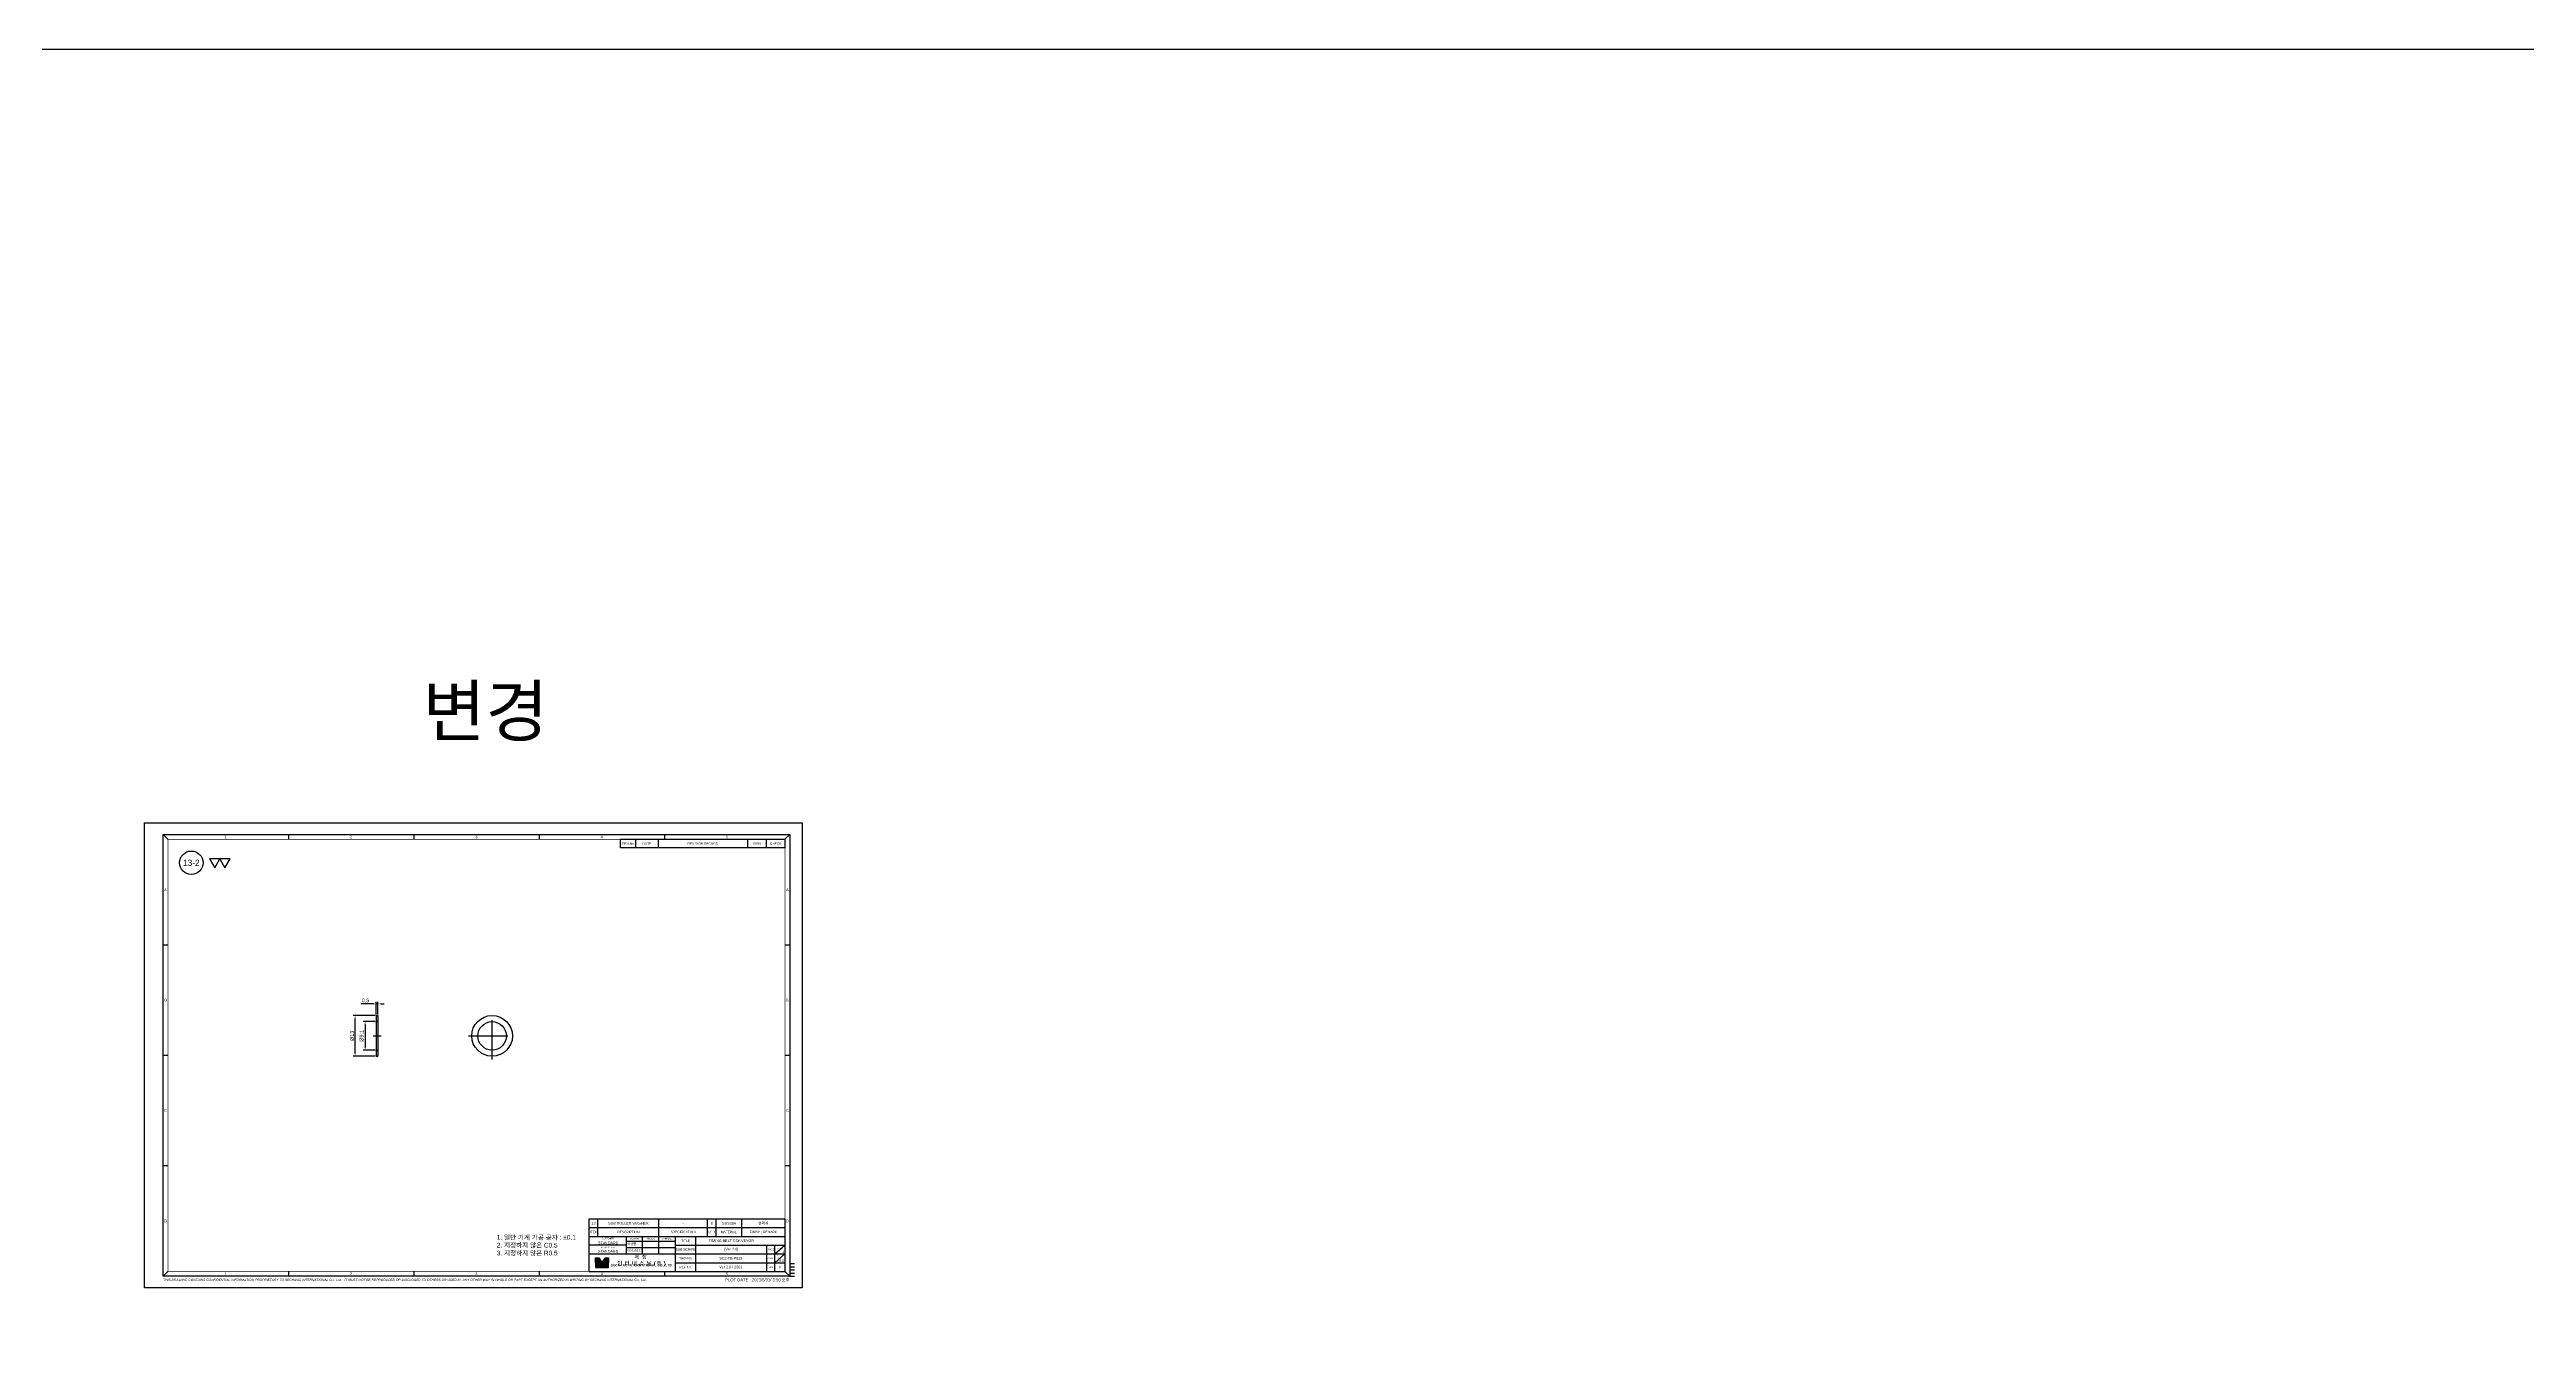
# Model space of a CAD drawing. Header units: inches. Extents: x 0 to 23821, y 0 to 11279.
# Drawn here: x 22038 to 22828, y 2465 to 2874 of the extents above; entities that cross this region are included whole.
import ezdxf
from ezdxf.enums import TextEntityAlignment as Align

# ---------------------------------------------------------------- set-up
doc = ezdxf.new("R2010")
doc.units = ezdxf.units.IN
doc.header["$LTSCALE"] = 10
doc.header["$MEASUREMENT"] = 0
for name, pattern in [('CENTER', [2, 1.25, -0.25, 0.25, -0.25]), ('HIDDEN', [0.375, 0.25, -0.125]), ('PHANTOM', [2.5, 1.25, -0.25, 0.25, -0.25, 0.25, -0.25])]:
    doc.linetypes.add(name, pattern=pattern)
doc.layers.get('Defpoints').update_dxf_attribs({"color": 8})
for name, color, linetype in [('11', 1, 'CENTER'), ('22', 2, 'HIDDEN'), ('66', 6, 'PHANTOM'), ('D', 3, 'Continuous'), ('T', 3, 'Continuous')]:
    doc.layers.add(name, color=color, linetype=linetype)
doc.styles.add('SCI', font='')
doc.styles.get('SCI').set_extended_font_data('Gulim')
doc.dimstyles.new('SCH', dxfattribs={"dimtxt": 2.5, "dimasz": 2, "dimexe": 1.25, "dimexo": 0.625, "dimtad": 1, "dimdec": 8, "dimtxsty": 'SCI', "dimcen": 2.5, "dimclrd": 4, "dimclre": 4, "dimclrt": 7, "dimadec": 8, "dimazin": 2, "dimtfac": 1, "dimtdec": 8, "dimtmove": 0, "dimatfit": 3, "dimfxl": 1, "dimarcsym": 0})

# ---------------------------------------------------------------- blocks, each defined once
blk = doc.blocks.new('A$C5df4e3ca')
for p, q in [((-6.5, 0.5), (-6.5, 0)), ((-6.5, 0.5), (6.5, 0.5)), ((-6.5, 0), (6.5, 0)), ((6.5, 0.5), (6.5, 0))]:
    blk.add_line(p, q)
at = {"layer": '11'}
blk.add_line((0, 1.5), (0, -1), dxfattribs=at)
at = {"layer": '22'}
for p, q in [((-4.55, 0), (-4.55, 0.5)), ((4.55, 0.5), (4.55, 0))]:
    blk.add_line(p, q, dxfattribs=at)
blk = doc.blocks.new('SECHANG TITLE')
h = blk.add_hatch(color=162)
h.dxf.hatch_style = 1
h.paths.add_polyline_path([(6.1, -25.1), (4.2, -25.1), (4.2, -27.9), (7.9, -27.9)])
h.paths.add_polyline_path([(12.1, -25.1), (10.2, -25.1), (8.3, -27.9), (12.1, -27.9)])
h.paths.add_polyline_path([(12.1, -28.1), (4.2, -28.1), (4.2, -30.9), (12.1, -30.9)])
at = {"color": 3}
for p, q in [((125, 0), (125, -33.6)), ((0, -5.6), (125, -5.6)), ((0, -33.6), (0, -5.6)), ((0, -11.2), (125, -11.2)), ((5.5, -11.2), (5.5, -5.6)), ((23.5, -11.2), (23.5, -22.4)), ((23.5, -14.2), (55, -14.2)), ((34, -22.4), (34, -11.2)), ((44.5, -22.4), (44.5, -5.6)), ((55, -33.6), (55, -11.2)), ((68, -33.6), (68, -11.2)), ((75.5, -11.2), (75.5, -5.6)), ((81, -11.2), (81, -5.6)), ((97.5, -11.2), (97.5, -5.6)), ((23.5, -16.8), (0, -16.8)), ((0, -22.4), (125, -22.4)), ((23.5, -18.3), (55, -18.3)), ((55, -16.8), (125, -16.8)), ((55, -28), (125, -28)), ((113.5, -33.6), (113.5, -16.8)), ((118.5, -22.4), (125, -16.8)), ((118.5, -33.6), (118.5, -16.8)), ((118.5, -28), (125, -22.4)), ((0, -33.6), (125, -33.6))]:
    blk.add_line(p, q, dxfattribs=at)
for p, q in [((4, -28), (4, -24.9)), ((4, -24.9), (6.2, -24.9)), ((4, -28), (4, -31.1)), ((4, -31.1), (12.3, -31.1)), ((4.2, -27.9), (4.2, -25.1)), ((4.2, -25.1), (6.1, -25.1)), ((7.9, -27.9), (4.2, -27.9)), ((12.1, -28.1), (4.2, -28.1)), ((4.2, -28.1), (4.2, -30.9)), ((4.2, -30.9), (12.1, -30.9)), ((6.1, -25.1), (7.9, -27.9)), ((6.2, -24.9), (8.1, -27.8)), ((10.1, -24.9), (8.1, -27.8)), ((10.2, -25.1), (8.3, -27.9)), ((12.1, -27.9), (8.3, -27.9)), ((10.1, -24.9), (12.3, -24.9)), ((10.2, -25.1), (12.1, -25.1)), ((12.1, -25.1), (12.1, -27.9)), ((12.1, -30.9), (12.1, -28.1)), ((12.3, -24.9), (12.3, -28)), ((12.3, -31.1), (12.3, -28))]:
    blk.add_line(p, q)
at = {"attachment_point": 5, "style": 'SCI'}
for s, insert, char_height, width in [('ITEM', (2.8, -8.4), 1.5, 5.5), (' CUSTOMER', (11.8, -12.6), 1, 23.5), ('DESCRIPTION', (25, -8.4), 1.5, 39), ('DESIGN', (28.8, -12.7), 1, 10.5), ('CHECK', (39.3, -12.7), 1, 10.5), ('APPROVE', (49.8, -12.7), 1, 10.5), ('SPECIFICATION', (60, -8.4), 1.5, 31), ('TITLE', (61.5, -14), 1.5, 13), ("Q'TY", (78.3, -8.4), 1.5, 5.5), ('MATERIAL', (89.2, -8.4), 1.5, 16.5), ('FINISH / REMARK', (111.2, -8.4), 1.5, 27.5), (' PROJECT No.', (11.8, -18.2), 1, 23.5), ('{\\fGulim|b1|i0|c129|p50;\\T1.45;세창 인터내쇼날(주)}', (33.6, -26.7), 2.5, 38.733), ('{\\fGulim|b1|i0|c129|p50;\\T1.05;SECHANG INTERNATIONAL CO., LTD.}', (33.6, -29.8), 1.5, 38.733), ('SUB SCRIPE', (61.5, -19.6), 1.5, 13), ('DWG No.', (61.5, -25.2), 1.5, 13), ('REF No.', (61.5, -30.8), 1.5, 13), ('SCALE', (116, -25.2), 1, 5), (' PAGE', (116, -19.6), 1, 5), ('REV', (116, -30.8), 1, 5)]:
    blk.add_mtext(s, dxfattribs=dict(at, insert=insert, char_height=char_height, width=width))
blk = doc.blocks.new('SECHANG REV')
at = {"color": 7}
blk.add_line((-52.5, 0), (-52.5, 5.5), dxfattribs=at)
blk.add_line((52.5, 0), (-52.5, 0))
at = {"color": 3}
for p, q in [((-43, 5.5), (-43, 0)), ((-28.5, 5.5), (-28.5, 0)), ((28.5, 5.5), (28.5, 0)), ((40.5, 5.5), (40.5, 0)), ((52.5, 5.5), (52.5, 0))]:
    blk.add_line(p, q, dxfattribs=at)
blk = doc.blocks.new('SECHANG A3')
at = {"color": 2}
for p, q in [((-198, 289.5), (-195, 286.5)), ((-118, 289.5), (-118, 286.5)), ((-38, 289.5), (-38, 286.5)), ((42, 289.5), (42, 286.5)), ((122, 289.5), (122, 286.5)), ((202, 289.5), (199, 286.5)), ((-195, 10.5), (-198, 7.5)), ((-118, 10.5), (-118, 7.5)), ((-38, 10.5), (-38, 7.5)), ((42, 10.5), (42, 7.5)), ((122, 10.5), (122, 7.5)), ((199, 10.5), (202, 7.5))]:
    blk.add_line(p, q, dxfattribs=at)
at = {"color": 3}
blk.add_line((94, 286.5), (199, 286.5), dxfattribs=at)
for p, q in [((-198, 219), (-195, 219)), ((199, 219), (202, 219)), ((-195, 148.5), (-198, 148.5)), ((202, 148.5), (199, 148.5)), ((-195, 78), (-198, 78)), ((202, 78), (199, 78)), ((202, 15.5), (205, 15.5))]:
    blk.add_line(p, q)
at = {"color": 1}
blk.add_lwpolyline([(-210, 297), (210, 297), (210, 0), (-210, 0)], close=True, dxfattribs=at)
at = {"color": 2}
blk.add_lwpolyline([(-198, 289.5), (202, 289.5), (202, 7.5), (-198, 7.5)], close=True, dxfattribs=at)
at = {"const_width": 0.4}
blk.add_lwpolyline([(-195, 286.5), (199, 286.5), (199, 10.5), (-195, 10.5)], close=True, dxfattribs=at)
at = {"layer": '11', "ltscale": 5}
blk.add_line((202, 11.5), (205, 11.5), dxfattribs=at)
at = {"layer": '22', "ltscale": 5}
blk.add_line((202, 13.5), (205, 13.5), dxfattribs=at)
at = {"layer": '66', "ltscale": 3}
blk.add_line((202, 9.5), (205, 9.5), dxfattribs=at)
at = {"layer": 'T'}
blk.add_line((202, 7.5), (205, 7.5), dxfattribs=at)
for name, p in [('SECHANG REV', (146.5, 281)), ('SECHANG TITLE', (74, 44.1))]:
    blk.add_blockref(name, p)
at = {"linetype": 'Continuous', "style": 'SCI'}
blk.add_text('PLOT DATE : 2023/5/31/ 3:50 오후', height=1.92, dxfattribs=at).set_placement((201.9, 4.2), align=Align.RIGHT)
at = {"color": 2, "style": 'SCI'}
for s, insert, char_height, width, attachment_point in [('1', (-158, 288), 1.7, 80, 5), ('2', (-78, 288), 1.7, 80, 5), ('3', (2, 288), 1.7, 80, 5), ('4', (82, 288), 1.7, 80, 5), ('5', (162, 288), 1.7, 80, 5), ('A', (-196.5, 254.3), 1.7, 3, 5), ('A', (200.5, 254.3), 1.7, 3, 5), ('B', (-196.5, 183.8), 1.7, 3, 5), ('B', (200.5, 183.8), 1.7, 3, 5), ('C', (-196.5, 113.3), 1.7, 3, 5), ('C', (200.5, 113.3), 1.7, 3, 5), ('D', (-196.5, 42.8), 1.7, 3, 5), ('1. 일반 기계 가공 공차 : ±0.1\\P2. 지정하지 않은 C0.5\\P3. 지정하지 않은 R0.5', (15, 27.1), 3, 83.582, 4), ('D', (200.5, 42.8), 1.7, 3, 5), ('2025.04.03', (102.8, 23.8), 1.5, 10.5, 5), ('TIMING BELT CONVEYOR', (164.8, 30.1), 1.7, 45.5, 5), ('\\pi1.42726;1', (195.8, 23.1), 1.5, 3.25, 4), ('1', (-158, 9), 1.7, 80, 5), ('2', (-78, 9), 1.7, 80, 5), ('3', (2, 9), 1.7, 80, 5), ('4', (82, 9), 1.7, 80, 5), ('5', (162, 9), 1.7, 80, 5)]:
    blk.add_mtext(s, dxfattribs=dict(at, insert=insert, char_height=char_height, width=width, attachment_point=attachment_point))
at = {"char_height": 1.5, "attachment_point": 5, "style": 'SCI'}
for s, insert, width in [('REV.No', (98.8, 283.7), 9.5), ('DATE', (110.8, 283.7), 14.5), ('REVISION RECORD', (146.5, 283.7), 57), ('SIGN', (181, 283.7), 12), ('CHECK', (193, 283.7), 12)]:
    blk.add_mtext(s, dxfattribs=dict(at, insert=insert, width=width))
at = {"color": 3, "insert": (-198, 5), "char_height": 1.5, "width": 400.024, "attachment_point": 4, "style": 'SCI'}
blk.add_mtext('{\\fArial|b0|i1|c0|p34;THIS DRAWING CONTAINS CONFIDENTIAL INFORMATION PROPRIETARY TO SECHANG INTERNATIONAL Co., Ltd.   IT MUST NOT BE REPRODUCED OR DISCLOSED TO OTHERS OR USED IN  ANY OTHER WAY IN WHOLE OR PART EXCEPT AN AUTHORIZED IN WRITING BY SECHANG INTERNATIONAL Co., Ltd.  }', dxfattribs=at)
blk = doc.blocks.new('A$C22515e4a')
at = {"color": 3}
for p, q in [((0, 0), (125, 0)), ((0, -5.6), (0, 0)), ((5.5, -5.6), (5.5, 0)), ((44.5, -5.6), (44.5, 0)), ((75.5, -5.6), (75.5, 0)), ((81, -5.6), (81, 0)), ((97.5, -5.6), (97.5, 0)), ((125, 0), (125, -5.6))]:
    blk.add_line(p, q, dxfattribs=at)
blk = doc.blocks.new('*U546')
at = {"color": 2}
for points in [[(0, 0), (1.5, 2.6), (-1.5, 2.6)], [(3, 0), (4.5, 2.6), (1.5, 2.6)]]:
    blk.add_lwpolyline(points, close=True, dxfattribs=at)
blk = doc.blocks.new('*D1107')
at = {"color": 4, "lineweight": -2, "transparency": 16777216}
for p, q in [((22141.8, 2565.64), (22134.72, 2565.64)), ((22135.34, 2553.64), (22135.34, 2564.64)), ((22141.8, 2552.64), (22134.72, 2552.64))]:
    blk.add_line(p, q, dxfattribs=at)
at = {"color": 4, "transparency": 16777216}
for points in [[(22135.17, 2564.64), (22135.51, 2564.64), (22135.34, 2565.64)], [(22135.17, 2553.64), (22135.51, 2553.64), (22135.34, 2552.64)]]:
    blk.add_solid(points, dxfattribs=at)
at = {"layer": 'Defpoints', "color": 0, "transparency": 16777216}
for p in [(22135.34, 2565.64), (22142.12, 2565.64), (22142.12, 2552.64)]:
    blk.add_point(p, dxfattribs=at)
at = {"color": 7, "transparency": 16777216, "insert": (22134.36, 2559.14), "char_height": 1.25, "attachment_point": 5, "rotation": 90, "style": 'SCI'}
blk.add_mtext('%%C13', dxfattribs=at)
blk = doc.blocks.new('*D1108')
at = {"color": 4, "lineweight": -2, "transparency": 16777216}
for p, q in [((22141.8, 2563.69), (22137.92, 2563.69)), ((22138.55, 2562.69), (22138.55, 2555.59)), ((22141.8, 2554.59), (22137.92, 2554.59))]:
    blk.add_line(p, q, dxfattribs=at)
at = {"color": 4, "transparency": 16777216}
for points in [[(22138.38, 2562.69), (22138.71, 2562.69), (22138.55, 2563.69)], [(22138.38, 2555.59), (22138.71, 2555.59), (22138.55, 2554.59)]]:
    blk.add_solid(points, dxfattribs=at)
at = {"layer": 'Defpoints', "color": 0, "transparency": 16777216}
for p in [(22142.12, 2563.69), (22138.55, 2554.59), (22142.12, 2554.59)]:
    blk.add_point(p, dxfattribs=at)
at = {"color": 7, "transparency": 16777216, "insert": (22137.52, 2559.14), "char_height": 1.25, "attachment_point": 5, "rotation": 90, "style": 'SCI'}
blk.add_mtext('%%C9,1', dxfattribs=at)
blk = doc.blocks.new('*D1109')
at = {"color": 4, "lineweight": -2, "transparency": 16777216}
for p, q in [((22142.12, 2565.95), (22142.12, 2569.99)), ((22142.62, 2565.95), (22142.62, 2569.99)), ((22141.12, 2569.36), (22137.17, 2569.36)), ((22142.62, 2569.36), (22142.12, 2569.36)), ((22143.62, 2569.36), (22144.62, 2569.36))]:
    blk.add_line(p, q, dxfattribs=at)
at = {"color": 4, "transparency": 16777216}
for points in [[(22141.12, 2569.53), (22141.12, 2569.19), (22142.12, 2569.36)], [(22143.62, 2569.53), (22143.62, 2569.19), (22142.62, 2569.36)]]:
    blk.add_solid(points, dxfattribs=at)
at = {"layer": 'Defpoints', "color": 0, "transparency": 16777216}
for p in [(22142.12, 2569.36), (22142.12, 2565.64), (22142.62, 2565.64)]:
    blk.add_point(p, dxfattribs=at)
at = {"color": 7, "transparency": 16777216, "insert": (22138.65, 2570.39), "char_height": 1.25, "attachment_point": 5, "style": 'SCI'}
blk.add_mtext('0,5', dxfattribs=at)
blk = doc.blocks.new('A$C4cc691a6')
for radius in [6.5, 4.55]:
    blk.add_circle((0, 0), radius)
at = {"layer": '11'}
for p, q in [((-7.5, 0), (7.5, 0)), ((0, -7.5), (0, 7.5))]:
    blk.add_line(p, q, dxfattribs=at)

msp = doc.modelspace()

# ---------------------------------------------------------------- linework, layer by layer
msp.add_lwpolyline([(16750, 1770.46366694), (23820.81798648, 1770.46366694), (23820.81798648, 2874.08069523), (16750, 2874.08069523)], close=True)
msp.add_circle((22083.07442257, 2614.42488605), 3.75)

# ---------------------------------------------------------------- block references
for name, p, xscale, yscale, zscale in [('SECHANG A3', (22173.07442257, 2478.67488605), 0.5, 0.5, 0.5), ('*U546', (22090.54552131, 2612.83591504), 1.083333333333445, 1.083333333333445, 1.083333333333445), ('A$C22515e4a', (22210.07442257, 2500.72488605), 0.5, 0.5, 0.5)]:
    msp.add_blockref(name, p, dxfattribs=dict(xscale=xscale, yscale=yscale, zscale=zscale))
at = {"xscale": -1, "rotation": 90}
msp.add_blockref('A$C5df4e3ca', (22142.61711856, 2559.13635345), dxfattribs=at)
msp.add_blockref('A$C4cc691a6', (22179.07218298, 2559.13635345))

# ---------------------------------------------------------------- texts
at = {"color": 2, "style": 'SCI'}
for s, height, p in [('13-2', 2, (22083.07442257, 2614.42488605)), ('13', 0.85, (22211.44942257, 2499.32488605)), ('SUB ROLLER WASHER', 0.85, (22222.57442257, 2499.32488605)), ('-', 0.85, (22240.07442257, 2499.32488605)), ('8', 0.85, (22249.19942257, 2499.32488605)), ('SUS304', 0.85, (22254.69942257, 2499.32488605)), ('폴리싱', 0.85, (22265.69942257, 2499.32488605)), ('0.5', 0.75, (22271.51857613, 2487.41548235))]:
    msp.add_text(s, height=height, dxfattribs=at).set_placement(p, align=Align.MIDDLE_CENTER)
for s, height, p in [('STANDARD', 0.85, (22212.87255839, 2492.60230505)), ('STANDARD', 0.85, (22212.87255839, 2489.88563838)), ('이경중', 0.75, (22222.22289128, 2492.3593734)), ('Ver 2.0 / 2501', 0.85, (22251.59386331, 2484.91007247)), ('SC2-TB-P013', 0.85, (22251.6210271, 2487.70950656))]:
    msp.add_text(s, height=height, dxfattribs=at).set_placement(p)
for s, insert, char_height, width, attachment_point in [('[Ver 2.0]', (22255.44942257, 2490.92488605), 0.85, 22.75, 5), ('\\pi0.71363;1', (22269.32442257, 2491.62488605), 0.75, 1.625, 4), ('\\pi0.71363;1', (22269.32442257, 2488.82488605), 0.75, 1.625, 4), ('\\pi1.39431;0', (22269.32442257, 2485.32488605), 0.75, 3.25, 4)]:
    msp.add_mtext(s, dxfattribs=dict(at, insert=insert, char_height=char_height, width=width, attachment_point=attachment_point))
at = {"layer": 'D', "insert": (22176.96196515, 2662.05363009), "char_height": 16, "width": 94.7802370477, "attachment_point": 5, "style": 'SCI'}
msp.add_mtext('변경', dxfattribs=at)

# ---------------------------------------------------------------- dimensions: what is measured, and where the dimension line sits
dim = msp.add_linear_dim(base=(22142.11711856, 2569.36118096), p1=(22142.61711856, 2565.63635345), p2=(22142.11711856, 2565.63635345), dimstyle='SCH', override={"dimscale": 0.5, "dimcen": 1})
dim.commit()
dim.dimension.update_dxf_attribs({"geometry": '*D1109', "text_midpoint": (22138.64533094, 2570.39189002)})
for base, p1, p2, picture, middle in [((22135.3409844303, 2565.6363534522), (22142.1171185584, 2552.6363534522), (22142.1171185584, 2565.6363534522), '*D1107', (22134.3552154556, 2559.1363534522)), ((22138.5482757048, 2554.5863534522), (22142.1171185584, 2563.6863534522), (22142.1171185584, 2554.5863534522), '*D1108', (22137.5167344265, 2559.1363534522))]:
    dim = msp.add_linear_dim(base=base, p1=p1, p2=p2, angle=90, text='%%C<>', dimstyle='SCH', override={"dimscale": 0.5, "dimcen": 1})
    dim.commit()
    dim.dimension.update_dxf_attribs({"geometry": picture, "text_midpoint": middle})

doc.saveas('drawing.dxf')
